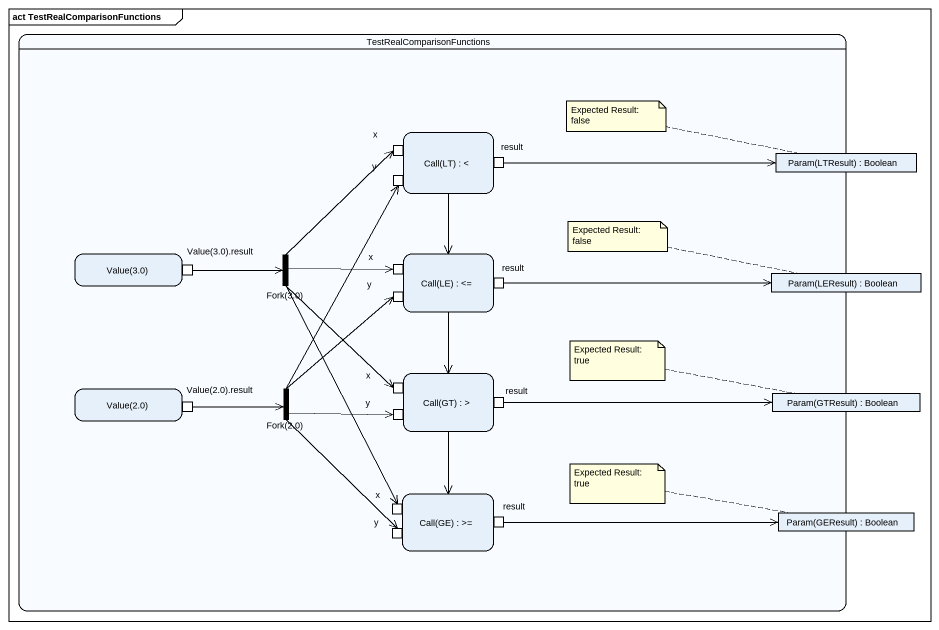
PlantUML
@startuml
mainframe act TestRealComparisonFunctions
hide empty description
state TestRealComparisonFunctions {
  state "Call(LT) : <" as Call_LT {
    state "x" as x_ <<inputPin>>
    state result <<outputPin>>
    state y <<inputPin>>
  }
  state "Param(LTResult) : Boolean" as Param_LTResult <<object>>
  state "Value(3.0)" as Value_3_0 {
    state "Value(3.0).result" as Value_3_0_result <<outputPin>>
  }
  state "Fork(3.0)" as Fork_3_0 <<fork>>
  state "Call(LE) : <=" as Call_LE {
    state "x" as x__2 <<inputPin>>
    state "result" as result_2 <<outputPin>>
    state "y" as y_2 <<inputPin>>
  }
  state "Param(LEResult) : Boolean" as Param_LEResult <<object>>
  state "Value(2.0)" as Value_2_0 {
    state "Value(2.0).result" as Value_2_0_result <<outputPin>>
  }
  state "Fork(2.0)" as Fork_2_0 <<fork>>
  state "Call(GT) : >" as Call_GT {
    state "x" as x__3 <<inputPin>>
    state "result" as result_3 <<outputPin>>
    state "y" as y_3 <<inputPin>>
  }
  state "Param(GTResult) : Boolean" as Param_GTResult <<object>>
  state "Call(GE) : >=" as Call_GE {
    state "x" as x__4 <<inputPin>>
    state "y" as y_4 <<inputPin>>
    state "result" as result_4 <<outputPin>>
  }
  state "Param(GEResult) : Boolean" as Param_GEResult <<object>>
}
Call_LT --> Call_LE
result -right-> Param_LTResult
Value_3_0_result -right-> Fork_3_0
Fork_3_0 -up-> x_
Fork_3_0 -right-> x__2
Fork_3_0 --> x__3
Fork_3_0 --> x__4
Call_LE --> Call_GT
result_2 -right-> Param_LEResult
Fork_2_0 -up-> y
Fork_2_0 -up-> y_2
Fork_2_0 -right-> y_3
Fork_2_0 --> y_4
Call_GT --> Call_GE
result_3 -right-> Param_GTResult
Value_2_0_result -right-> Fork_2_0
result_4 -right-> Param_GEResult
note left of Param_LTResult : Expected Result: false
note left of Param_LEResult : Expected Result: false
note left of Param_GTResult : Expected Result: true
note left of Param_GEResult : Expected Result: true
@enduml
